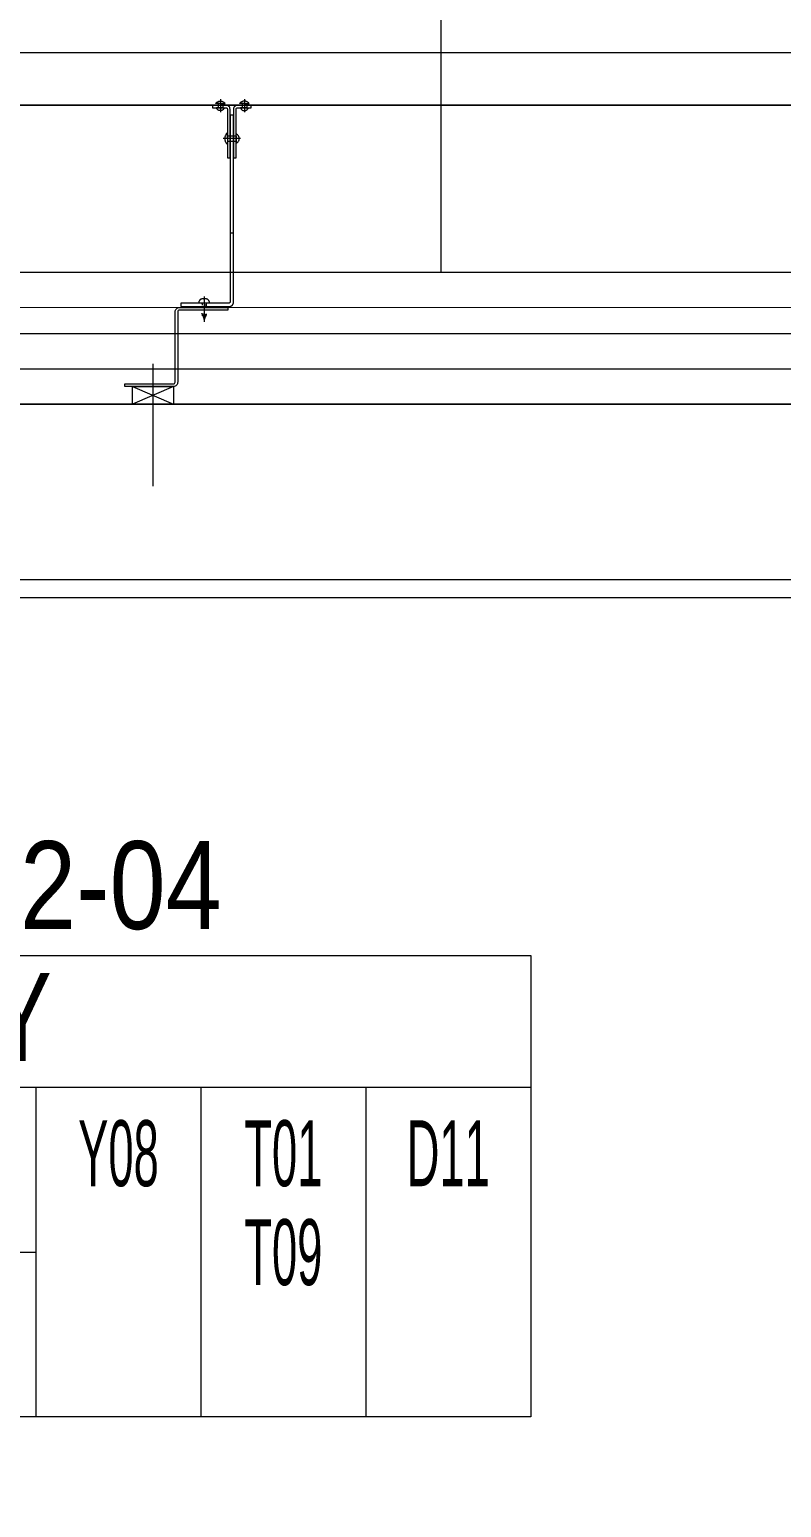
# Model space of a CAD drawing. Extents: x -2598 to 23780, y 0 to 8114.
# Drawn here: x 14277 to 14362.5, y 2699.5 to 2867.6 of the extents above; entities that cross this region are included whole.
import ezdxf
from ezdxf.enums import TextEntityAlignment as Align

# ---------------------------------------------------------------- set-up
doc = ezdxf.new("R2010")
doc.units = 0
doc.header["$LTSCALE"] = 25
doc.header["$MEASUREMENT"] = 0
doc.layers.get('0').update_dxf_attribs({"color": 9, "lineweight": 9})
for name, color, linetype, lineweight in [('00', 9, 'Continuous', 9), ('06C', 9, 'Continuous', 9), ('06D', 9, 'Continuous', 9), ('10', 9, 'Continuous', 9), ('14', 9, 'Continuous', 9), ('21', 9, 'Continuous', 9), ('22', 8, 'Continuous', 9), ('33', 9, 'BATTING', 9), ('35', 9, 'Continuous', 9), ('40B', 9, 'Continuous', 9)]:
    doc.layers.add(name, color=color, linetype=linetype, lineweight=lineweight)
doc.styles.add('Arial', font='arial.ttf', dxfattribs={"height": 2.5})
doc.styles.add('MuuM_TEXT-STANDART', font='ARIALN.TTF')
doc.linetypes.add('BATTING', pattern='A,0.0001,-0.1,[134,ltypeshp.shx,S=0.1,R=0,X=-0.1,Y=0],-0.2,[134,ltypeshp.shx,S=0.1,R=180,X=0.1,Y=0],-0.1', length=0.4001)

# ---------------------------------------------------------------- blocks, each defined once
blk = doc.blocks.new('0_wallno')
blk.add_lwpolyline([(-7.84, 1.5), (7.942, 1.5), (7.942, -1.5), (-7.84, -1.5)], close=True)
blk.add_lwpolyline([(7.942, 0), (16.132, 0)])
at = {"style": 'Arial'}
blk.add_attdef('GENISLIK', text='', height=2, dxfattribs=at).set_placement((8.442, 0), align=Align.BOTTOM_LEFT)
blk.add_attdef('DUVARNO', text='', height=2, dxfattribs=at).set_placement((0, 0), align=Align.MIDDLE_CENTER)
blk.add_attdef('YUKSEKLIK', text='', height=2, dxfattribs=at).set_placement((8.442, -0.5), align=Align.TOP_LEFT)
blk = doc.blocks.new('KAPI KODLARI 2. KAT')
at = {"layer": '22'}
ref = blk.add_blockref('0_wallno', (14323.77, 2920.66), dxfattribs=dict(at, xscale=-5, yscale=5, zscale=5, rotation=90))
ref.add_attrib('DUVARNO', 'AUDI-GC02', dxfattribs={"layer": '0', "height": 10, "rotation": 90, "style": 'Arial'}).set_placement((14323.77, 2921.4), align=Align.MIDDLE_CENTER)
blk = doc.blocks.new('0_roomno2-flat-2')
at = {"layer": '21'}
blk.add_lwpolyline([(96.88, -52.5), (0, -52.5), (0, 0), (96.88, 0)], close=True, dxfattribs=at)
for points in [[(0, -15), (96.88, -15)], [(40.62, -15), (40.62, -52.5)], [(59.38, -15), (59.38, -52.5)], [(78.12, -15), (78.12, -52.5)], [(0, -33.75), (40.62, -33.75)]]:
    blk.add_lwpolyline(points, dxfattribs=at)
at = {"layer": '21', "style": 'MuuM_TEXT-STANDART', "width": 0.6}
blk.add_text('H:', height=7.5, dxfattribs=at).set_placement((1.75, -43.04), align=Align.MIDDLE_LEFT)
at = {"layer": '21', "style": 'Arial'}
blk.add_attdef('ODANO', (0, 5.85), '', height=10, dxfattribs=at)
blk.add_attdef('MEKANADI', text='', height=10, dxfattribs=at).set_placement((1.75, -15), align=Align.BOTTOM_LEFT)
at = {"layer": '21', "style": 'MuuM_TEXT-STANDART', "width": 0.6}
for tag, p in [('YER01', (50, -22.5)), ('TAVAN01', (68.75, -22.5)), ('DUVAR01', (87.5, -22.5)), ('YER02', (50, -33.75)), ('TAVAN02', (68.75, -33.75)), ('DUVAR02', (87.5, -33.75)), ('YER03', (50, -45)), ('TAVAN03', (68.75, -45)), ('DUVAR03', (87.5, -45))]:
    blk.add_attdef(tag, text='', height=7.5, dxfattribs=at).set_placement(p, align=Align.MIDDLE_CENTER)
for tag, p in [('M2', (1.75, -24.38)), ('TEMIZTAVANYUKSEKLIGI', (9, -43.04))]:
    blk.add_attdef(tag, text='', height=7.5, dxfattribs=at).set_placement(p, align=Align.MIDDLE_LEFT)
blk = doc.blocks.new('p- alum kaplama profil')
at = {"lineweight": 13}
blk.add_lwpolyline([(7.12, 12.59), (7.12, 26.49)], dxfattribs=at)
at = {"lineweight": 5}
blk.add_lwpolyline([(9.44, 15.16), (4.79, 15.16), (4.79, 17.16), (9.44, 17.16)], close=True, dxfattribs=at)
for points in [[(4.79, 15.16), (9.44, 17.16)], [(9.44, 15.16), (4.79, 17.16)]]:
    blk.add_lwpolyline(points, dxfattribs=at)
at = {"lineweight": 18}
blk.add_lwpolyline([(4.09, 6.16), (-1.41, 6.16), (-1.41, 6.46), (4.09, 6.46, 0.414214), (4.29, 6.66), (4.29, 14.66, -0.414214), (4.79, 15.16), (10.29, 15.16), (10.29, 14.86), (4.79, 14.86, 0.414214), (4.59, 14.66), (4.59, 6.66, -0.414214)], format="xyb", close=True, dxfattribs=at)
blk.add_lwpolyline([(-2.06, 5.56), (-2.06, -2.34), (-2.06, -15.69), (-1.66, -15.69), (-1.66, -2.34), (-1.66, 5.56), (-1.66, 5.56), (-1.66, 5.57), (-1.66, 5.57), (-1.66, 5.58), (-1.66, 5.58), (-1.65, 5.59), (-1.65, 5.59), (-1.65, 5.59), (-1.65, 5.6), (-1.65, 5.6), (-1.64, 5.61), (-1.64, 5.61), (-1.64, 5.62), (-1.64, 5.62), (-1.63, 5.62), (-1.63, 5.63), (-1.63, 5.63), (-1.62, 5.63), (-1.62, 5.64), (-1.61, 5.64), (-1.61, 5.64), (-1.61, 5.64), (-1.6, 5.65), (-1.6, 5.65), (-1.59, 5.65), (-1.59, 5.65), (-1.58, 5.65), (-1.58, 5.65), (-1.57, 5.66), (-1.57, 5.66), (-1.56, 5.66), (-1.56, 5.66), (3.94, 5.66), (3.94, 6.06), (-1.56, 6.06), (-1.58, 6.06), (-1.61, 6.05), (-1.63, 6.05), (-1.66, 6.05), (-1.68, 6.04), (-1.7, 6.03), (-1.73, 6.03), (-1.75, 6.02), (-1.77, 6.01), (-1.79, 6), (-1.82, 5.99), (-1.84, 5.97), (-1.86, 5.96), (-1.88, 5.94), (-1.89, 5.93), (-1.91, 5.91), (-1.93, 5.89), (-1.95, 5.87), (-1.96, 5.85), (-1.97, 5.83), (-1.99, 5.81), (-2, 5.79), (-2.01, 5.77), (-2.02, 5.75), (-2.03, 5.72), (-2.04, 5.7), (-2.04, 5.68), (-2.05, 5.65), (-2.05, 5.63), (-2.06, 5.61), (-2.06, 5.58)], close=True)
blk.add_lwpolyline([(-1.66, -2.34), (-2.06, -2.34)])
for points in [[(-2.36, -10.84), (-2.36, -16.39), (-2.36, -16.39, -0.414214), (-2.51, -16.54), (-2.51, -16.54), (-4.06, -16.54), (-4.06, -16.84), (-2.51, -16.84), (-2.51, -16.84, 0.414214), (-2.06, -16.39), (-2.06, -10.84)], [(-1.36, -10.84), (-1.66, -10.84), (-1.66, -16.39, 0.414214), (-1.21, -16.84), (-1.21, -16.84), (0.34, -16.84), (0.34, -16.54), (-1.21, -16.54), (-1.21, -16.54, -0.414214), (-1.36, -16.39), (-1.36, -16.39)]]:
    blk.add_lwpolyline(points, format="xyb", close=True)
for points in [[(1.61, 6.87, -10), (0.98, 6.96, -10)], [(1.56, 7.05, -10), (1.02, 7.13, -10)], [(1.05, 6.91, -10), (1.29, 7.56, -10)], [(1.29, 4.93, -10), (1.29, 7.8, -10)], [(1.53, 6.82, -10), (1.29, 7.56, -10)], [(0.67, 5.66, -10), (1.91, 5.66, -10)], [(0.67, 5.66, -10), (0.67, 5.64, -10), (0.67, 5.62, -10), (0.67, 5.6, -10), (0.68, 5.58, -10), (0.68, 5.56, -10), (0.69, 5.54, -10), (0.69, 5.52, -10), (0.7, 5.5, -10), (0.7, 5.48, -10), (0.71, 5.46, -10), (0.72, 5.45, -10), (0.73, 5.43, -10), (0.74, 5.41, -10), (0.75, 5.4, -10), (0.76, 5.38, -10), (0.77, 5.36, -10), (0.79, 5.35, -10), (0.8, 5.33, -10), (0.81, 5.32, -10), (0.83, 5.31, -10), (0.84, 5.29, -10), (0.86, 5.28, -10), (0.87, 5.27, -10), (0.89, 5.26, -10), (0.91, 5.25, -10), (0.92, 5.24, -10), (0.94, 5.23, -10), (0.96, 5.22, -10), (0.98, 5.21, -10), (1, 5.21, -10), (1.02, 5.2, -10), (1.03, 5.2, -10)], [(0.96, 5.66, -10), (0.97, 5.66, -10), (0.97, 5.66, -10), (0.97, 5.66, -10), (0.98, 5.66, -10), (0.98, 5.66, -10), (0.99, 5.66, -10), (0.99, 5.66, -10), (1, 5.66, -10), (1, 5.67, -10), (1, 5.67, -10), (1.01, 5.67, -10), (1.01, 5.67, -10), (1.01, 5.67, -10), (1.02, 5.68, -10), (1.02, 5.68, -10), (1.02, 5.68, -10), (1.03, 5.69, -10), (1.03, 5.69, -10), (1.03, 5.69, -10), (1.04, 5.7, -10), (1.04, 5.7, -10), (1.04, 5.7, -10), (1.04, 5.71, -10), (1.04, 5.71, -10), (1.05, 5.72, -10), (1.05, 5.72, -10), (1.05, 5.72, -10), (1.05, 5.73, -10), (1.05, 5.73, -10), (1.05, 5.74, -10), (1.05, 5.74, -10), (1.05, 5.75, -10)], [(1.33, 5.85, -10), (0.98, 5.88, -10)], [(1.03, 5.2, -10), (1.04, 5.2, -10), (1.05, 5.19, -10), (1.05, 5.19, -10), (1.06, 5.19, -10), (1.06, 5.19, -10), (1.07, 5.19, -10), (1.07, 5.19, -10), (1.08, 5.19, -10), (1.08, 5.19, -10), (1.09, 5.19, -10), (1.09, 5.18, -10), (1.1, 5.18, -10), (1.1, 5.18, -10), (1.11, 5.18, -10), (1.11, 5.18, -10), (1.12, 5.18, -10), (1.12, 5.18, -10), (1.13, 5.18, -10), (1.13, 5.18, -10), (1.14, 5.18, -10), (1.15, 5.18, -10), (1.15, 5.18, -10), (1.16, 5.17, -10), (1.16, 5.17, -10), (1.17, 5.17, -10), (1.17, 5.17, -10), (1.18, 5.17, -10), (1.18, 5.17, -10), (1.19, 5.17, -10), (1.19, 5.17, -10), (1.2, 5.17, -10), (1.2, 5.17, -10)], [(1.05, 5.83, -10), (1.05, 6.01, -10)], [(1.05, 5.75, -10), (1.05, 5.83, -10)], [(1.2, 5.17, -10), (1.2, 5.2, -10)], [(1.38, 5.2, -10), (1.2, 5.2, -10)], [(1.29, 6.16, -10), (1.29, 6.26, -10)], [(1.38, 5.17, -10), (1.38, 5.2, -10)], [(1.38, 5.17, -10), (1.38, 5.17, -10), (1.39, 5.17, -10), (1.39, 5.17, -10), (1.4, 5.17, -10), (1.41, 5.17, -10), (1.41, 5.17, -10), (1.42, 5.17, -10), (1.42, 5.17, -10), (1.43, 5.17, -10), (1.43, 5.18, -10), (1.44, 5.18, -10), (1.44, 5.18, -10), (1.45, 5.18, -10), (1.45, 5.18, -10), (1.46, 5.18, -10), (1.46, 5.18, -10), (1.47, 5.18, -10), (1.47, 5.18, -10), (1.48, 5.18, -10), (1.48, 5.18, -10), (1.49, 5.18, -10), (1.5, 5.19, -10), (1.5, 5.19, -10), (1.51, 5.19, -10), (1.51, 5.19, -10), (1.52, 5.19, -10), (1.52, 5.19, -10), (1.53, 5.19, -10), (1.53, 5.19, -10), (1.54, 5.19, -10), (1.54, 5.2, -10), (1.55, 5.2, -10)], [(1.53, 5.75, -10), (1.53, 5.92, -10)], [(1.53, 5.75, -10), (1.53, 5.74, -10), (1.53, 5.74, -10), (1.53, 5.73, -10), (1.53, 5.73, -10), (1.53, 5.72, -10), (1.54, 5.72, -10), (1.54, 5.72, -10), (1.54, 5.71, -10), (1.54, 5.71, -10), (1.54, 5.7, -10), (1.54, 5.7, -10), (1.55, 5.7, -10), (1.55, 5.69, -10), (1.55, 5.69, -10), (1.55, 5.69, -10), (1.56, 5.68, -10), (1.56, 5.68, -10), (1.56, 5.68, -10), (1.57, 5.67, -10), (1.57, 5.67, -10), (1.58, 5.67, -10), (1.58, 5.67, -10), (1.58, 5.67, -10), (1.59, 5.66, -10), (1.59, 5.66, -10), (1.6, 5.66, -10), (1.6, 5.66, -10), (1.6, 5.66, -10), (1.61, 5.66, -10), (1.61, 5.66, -10), (1.62, 5.66, -10), (1.62, 5.66, -10)], [(1.55, 5.2, -10), (1.57, 5.2, -10), (1.59, 5.21, -10), (1.6, 5.21, -10), (1.62, 5.22, -10), (1.64, 5.23, -10), (1.66, 5.24, -10), (1.68, 5.25, -10), (1.69, 5.26, -10), (1.71, 5.27, -10), (1.73, 5.28, -10), (1.74, 5.29, -10), (1.76, 5.31, -10), (1.77, 5.32, -10), (1.78, 5.33, -10), (1.8, 5.35, -10), (1.81, 5.36, -10), (1.82, 5.38, -10), (1.83, 5.4, -10), (1.84, 5.41, -10), (1.85, 5.43, -10), (1.86, 5.45, -10), (1.87, 5.46, -10), (1.88, 5.48, -10), (1.89, 5.5, -10), (1.89, 5.52, -10), (1.9, 5.54, -10), (1.9, 5.56, -10), (1.9, 5.58, -10), (1.91, 5.6, -10), (1.91, 5.62, -10), (1.91, 5.64, -10), (1.91, 5.66, -10)], [(-2.86, -13.04, 0), (-0.86, -13.04, 0)], [(-2.36, -12.52, 0), (-2.4, -12.53, 0), (-2.43, -12.56, 0), (-2.47, -12.58, 0), (-2.5, -12.6, 0), (-2.53, -12.63, 0), (-2.56, -12.66, 0), (-2.59, -12.69, 0), (-2.61, -12.73, 0), (-2.63, -12.76, 0), (-2.65, -12.8, 0), (-2.67, -12.84, 0), (-2.68, -12.88, 0), (-2.69, -12.92, 0), (-2.7, -12.96, 0), (-2.71, -13, 0), (-2.71, -13.04, 0), (-2.71, -13.08, 0), (-2.7, -13.13, 0), (-2.69, -13.17, 0), (-2.68, -13.21, 0), (-2.67, -13.25, 0), (-2.65, -13.28, 0), (-2.63, -13.32, 0), (-2.61, -13.36, 0), (-2.59, -13.39, 0), (-2.56, -13.42, 0), (-2.53, -13.45, 0), (-2.5, -13.48, 0), (-2.47, -13.51, 0), (-2.43, -13.53, 0), (-2.4, -13.55, 0), (-2.36, -13.57, 0)], [(-2.36, -13.04, 0), (-2.36, -12.52, 0)], [(-2.36, -13.04, 0), (-2.36, -12.73, 0)], [(-2.36, -12.73, 0), (-2.36, -13.04, 0)], [(-1.36, -12.73, 0), (-2.36, -12.73, 0)], [(-2.36, -13.04, 0), (-2.36, -13.36, 0)], [(-2.36, -13.04, 0), (-2.36, -13.57, 0)], [(-2.36, -13.36, 0), (-2.36, -13.04, 0)], [(-1.36, -13.36, 0), (-2.36, -13.36, 0)], [(-1.36, -13.04, 0), (-1.36, -12.37, 0)], [(-1.36, -13.72, 0), (-1.32, -13.68, 0), (-1.29, -13.65, 0), (-1.26, -13.61, 0), (-1.23, -13.58, 0), (-1.2, -13.54, 0), (-1.18, -13.5, 0), (-1.16, -13.45, 0), (-1.14, -13.41, 0), (-1.12, -13.37, 0), (-1.1, -13.32, 0), (-1.09, -13.28, 0), (-1.08, -13.23, 0), (-1.07, -13.18, 0), (-1.06, -13.14, 0), (-1.06, -13.09, 0), (-1.06, -13.04, 0), (-1.06, -12.99, 0), (-1.06, -12.95, 0), (-1.07, -12.9, 0), (-1.08, -12.85, 0), (-1.09, -12.81, 0), (-1.1, -12.76, 0), (-1.12, -12.72, 0), (-1.14, -12.67, 0), (-1.16, -12.63, 0), (-1.18, -12.59, 0), (-1.2, -12.55, 0), (-1.23, -12.51, 0), (-1.26, -12.47, 0), (-1.29, -12.43, 0), (-1.32, -12.4, 0), (-1.36, -12.37, 0)], [(-1.36, -13.04, 0), (-1.36, -13.72, 0)], [(-2.85, -16.54, 0), (-2.86, -16.51, 0), (-2.87, -16.47, 0), (-2.89, -16.44, 0), (-2.91, -16.41, 0), (-2.93, -16.38, 0), (-2.96, -16.35, 0), (-2.98, -16.33, 0), (-3.01, -16.31, 0), (-3.04, -16.29, 0), (-3.07, -16.27, 0), (-3.11, -16.25, 0), (-3.14, -16.24, 0), (-3.18, -16.23, 0), (-3.21, -16.22, 0), (-3.25, -16.22, 0), (-3.29, -16.22, 0), (-3.32, -16.22, 0), (-3.36, -16.22, 0), (-3.39, -16.23, 0), (-3.43, -16.24, 0), (-3.46, -16.25, 0), (-3.5, -16.27, 0), (-3.53, -16.29, 0), (-3.56, -16.31, 0), (-3.59, -16.33, 0), (-3.61, -16.35, 0), (-3.64, -16.38, 0), (-3.66, -16.41, 0), (-3.68, -16.44, 0), (-3.7, -16.47, 0), (-3.71, -16.51, 0), (-3.73, -16.54, 0)], [(-3.29, -16.54, 0), (-3.73, -16.54, 0)], [(-3.29, -16.54, 0), (-3.55, -16.54, 0)], [(-3.55, -16.54, 0), (-3.29, -16.54, 0)], [(-3.55, -17.04, 0), (-3.55, -16.54, 0)], [(-3.29, -17.54, 0), (-3.29, -16.04, 0)], [(-3.29, -16.54, 0), (-2.85, -16.54, 0)], [(-3.29, -16.54, 0), (-3.03, -16.54, 0)], [(-3.03, -16.54, 0), (-3.29, -16.54, 0)], [(-3.03, -17.04, 0), (-3.03, -16.54, 0)], [(-1, -16.54, 0), (-0.98, -16.51, 0), (-0.97, -16.47, 0), (-0.95, -16.44, 0), (-0.93, -16.41, 0), (-0.91, -16.38, 0), (-0.88, -16.35, 0), (-0.86, -16.33, 0), (-0.83, -16.31, 0), (-0.8, -16.29, 0), (-0.77, -16.27, 0), (-0.73, -16.25, 0), (-0.7, -16.24, 0), (-0.66, -16.23, 0), (-0.63, -16.22, 0), (-0.59, -16.22, 0), (-0.56, -16.22, 0), (-0.52, -16.22, 0), (-0.48, -16.22, 0), (-0.45, -16.23, 0), (-0.41, -16.24, 0), (-0.38, -16.25, 0), (-0.34, -16.27, 0), (-0.31, -16.29, 0), (-0.28, -16.31, 0), (-0.25, -16.33, 0), (-0.23, -16.35, 0), (-0.2, -16.38, 0), (-0.18, -16.41, 0), (-0.16, -16.44, 0), (-0.14, -16.47, 0), (-0.13, -16.51, 0), (-0.12, -16.54, 0)], [(-0.56, -16.54, 0), (-1, -16.54, 0)], [(-0.56, -16.54, 0), (-0.82, -16.54, 0)], [(-0.82, -16.54, 0), (-0.56, -16.54, 0)], [(-0.82, -17.04, 0), (-0.82, -16.54, 0)], [(-0.56, -17.54, 0), (-0.56, -16.04, 0)], [(-0.56, -16.54, 0), (-0.3, -16.54, 0)], [(-0.56, -16.54, 0), (-0.12, -16.54, 0)], [(-0.3, -16.54, 0), (-0.56, -16.54, 0)], [(-0.3, -17.04, 0), (-0.3, -16.54, 0)], [(-3.84, -17.04, 0), (-3.81, -17.07, 0), (-3.78, -17.1, 0), (-3.75, -17.12, 0), (-3.72, -17.15, 0), (-3.69, -17.17, 0), (-3.66, -17.19, 0), (-3.62, -17.21, 0), (-3.59, -17.23, 0), (-3.55, -17.24, 0), (-3.52, -17.26, 0), (-3.48, -17.27, 0), (-3.44, -17.28, 0), (-3.4, -17.28, 0), (-3.36, -17.29, 0), (-3.32, -17.29, 0), (-3.29, -17.29, 0), (-3.25, -17.29, 0), (-3.21, -17.29, 0), (-3.17, -17.28, 0), (-3.13, -17.28, 0), (-3.09, -17.27, 0), (-3.06, -17.26, 0), (-3.02, -17.24, 0), (-2.98, -17.23, 0), (-2.95, -17.21, 0), (-2.91, -17.19, 0), (-2.88, -17.17, 0), (-2.85, -17.15, 0), (-2.82, -17.12, 0), (-2.79, -17.1, 0), (-2.76, -17.07, 0), (-2.73, -17.04, 0)], [(-3.29, -17.04, 0), (-3.84, -17.04, 0)], [(-3.29, -17.04, 0), (-2.73, -17.04, 0)], [(-0.56, -17.04, 0), (-1.11, -17.04, 0)], [(0, -17.04, 0), (-0.03, -17.07, 0), (-0.06, -17.1, 0), (-0.09, -17.12, 0), (-0.12, -17.15, 0), (-0.15, -17.17, 0), (-0.18, -17.19, 0), (-0.22, -17.21, 0), (-0.25, -17.23, 0), (-0.29, -17.24, 0), (-0.33, -17.26, 0), (-0.36, -17.27, 0), (-0.4, -17.28, 0), (-0.44, -17.28, 0), (-0.48, -17.29, 0), (-0.52, -17.29, 0), (-0.56, -17.29, 0), (-0.59, -17.29, 0), (-0.63, -17.29, 0), (-0.67, -17.28, 0), (-0.71, -17.28, 0), (-0.75, -17.27, 0), (-0.79, -17.26, 0), (-0.82, -17.24, 0), (-0.86, -17.23, 0), (-0.89, -17.21, 0), (-0.93, -17.19, 0), (-0.96, -17.17, 0), (-0.99, -17.15, 0), (-1.02, -17.12, 0), (-1.05, -17.1, 0), (-1.08, -17.07, 0), (-1.11, -17.04, 0)], [(-0.56, -17.04, 0), (0, -17.04, 0)]]:
    blk.add_polyline3d(points)
blk = doc.blocks.new('p-2. kat planı')
at = {"layer": '00'}
blk.add_lwpolyline([(14050, 2825), (14050, 2825), (14050, 2825), (14472.5, 2825), (14472.5, 2805), (14050, 2805)], close=True, dxfattribs=at)
at = {"layer": '06C'}
blk.add_lwpolyline([(13012.5, 1124.33), (13012.5, 1124.33), (13012.5, 2865), (16712.5, 2865), (16712.49, 2206.39)], dxfattribs=at)
blk.add_lwpolyline([(13012.5, 1124.33), (13012.5, 1124.33), (13012.5, 2865), (16712.5, 2865), (16712.49, 2206.39)], dxfattribs=at)
at = {"layer": '06D'}
for points in [[(14048.83, 2840), (14675, 2840)], [(14675, 2825), (14675, 2833), (14050, 2833), (14050, 2825)]]:
    blk.add_lwpolyline(points, dxfattribs=at)
at = {"layer": '10'}
for points, const_width in [([(13018.5, 1124.33), (13018.5, 2859), (16706.5, 2859), (16706.5, 2206.39)], 0.2), ([(13018.5, 1124.33), (13018.5, 2859), (16706.5, 2859), (16706.5, 2206.39)], 0.2), ([(14043.19, 2836), (14681.81, 2836)], 0.1)]:
    blk.add_lwpolyline(points, dxfattribs=dict(at, const_width=const_width))
at = {"layer": '14'}
blk.add_lwpolyline([(14048, 2820.22), (14048, 2803), (14470.5, 2803), (14470.5, 2447)], dxfattribs=at)
at = {"layer": '33', "ltscale": 0.4}
blk.add_lwpolyline([(14050, 2829), (14675, 2829)], dxfattribs=at)
at = {"layer": '40B'}
blk.add_lwpolyline([(14187.5, 2620), (14480.5, 2620), (14480.5, 2825), (14187.5, 2825)], close=True, dxfattribs=at)
ref = blk.add_blockref('0_roomno2-flat-2', (14237.11, 2762.29))
ref.add_attrib('ODANO', 'AUDI-K2-04', dxfattribs={"layer": '21', "height": 10, "style": 'MuuM_TEXT-STANDART'}).set_placement((14237.11, 2762.29), align=Align.BOTTOM_LEFT)
ref.add_attrib('MEKANADI', 'WC BAY', dxfattribs={"layer": '21', "height": 10, "style": 'MuuM_TEXT-STANDART', "width": 0.9}).set_placement((14238.86, 2747.29), align=Align.BOTTOM_LEFT)
ref.add_attrib('M2', '6.01m2', dxfattribs={"layer": '21', "height": 7.5, "style": 'MuuM_TEXT-STANDART', "width": 0.6}).set_placement((14238.86, 2737.91), align=Align.MIDDLE_LEFT)
ref.add_attrib('TEMIZTAVANYUKSEKLIGI', '2.40 M', dxfattribs={"layer": '21', "height": 7.5, "style": 'MuuM_TEXT-STANDART', "width": 0.6}).set_placement((14246.11, 2719.25), align=Align.MIDDLE_LEFT)
ref.add_attrib('YER01', 'Y08', dxfattribs={"layer": '21', "height": 7.5, "style": 'MuuM_TEXT-STANDART', "width": 0.6}).set_placement((14287.11, 2739.79), align=Align.MIDDLE_CENTER)
ref.add_attrib('TAVAN01', 'T01', dxfattribs={"layer": '21', "height": 7.5, "style": 'MuuM_TEXT-STANDART', "width": 0.6}).set_placement((14305.86, 2739.79), align=Align.MIDDLE_CENTER)
ref.add_attrib('DUVAR01', 'D11', dxfattribs={"layer": '21', "height": 7.5, "style": 'MuuM_TEXT-STANDART', "width": 0.6}).set_placement((14324.61, 2739.79), align=Align.MIDDLE_CENTER)
ref.add_attrib('TAVAN02', 'T09', dxfattribs={"layer": '21', "height": 7.5, "style": 'MuuM_TEXT-STANDART', "width": 0.6}).set_placement((14305.86, 2728.54), align=Align.MIDDLE_CENTER)
at = {"layer": '10', "rotation": 180}
blk.add_blockref('p- alum kaplama profil', (14298.14, 2842.16), dxfattribs=at)

msp = doc.modelspace()

# ---------------------------------------------------------------- linework, layer by layer
at = {"layer": '35'}
msp.add_lwpolyline([(14192.5, 2630), (14192.5, 2700), (14182.5, 2700), (14182.5, 2790), (14192.5, 2790), (14192.5, 2803), (14470.5, 2803), (14470.5, 2635), (14347.5, 2635), (14347.5, 2685), (14337.5, 2685), (14337.5, 2630)], close=True, dxfattribs=at)

# ---------------------------------------------------------------- block references
msp.add_blockref('p-2. kat planı', (0, 0))
at = {"layer": '22'}
msp.add_blockref('KAPI KODLARI 2. KAT', (0, 0), dxfattribs=at)

doc.saveas('drawing.dxf')
